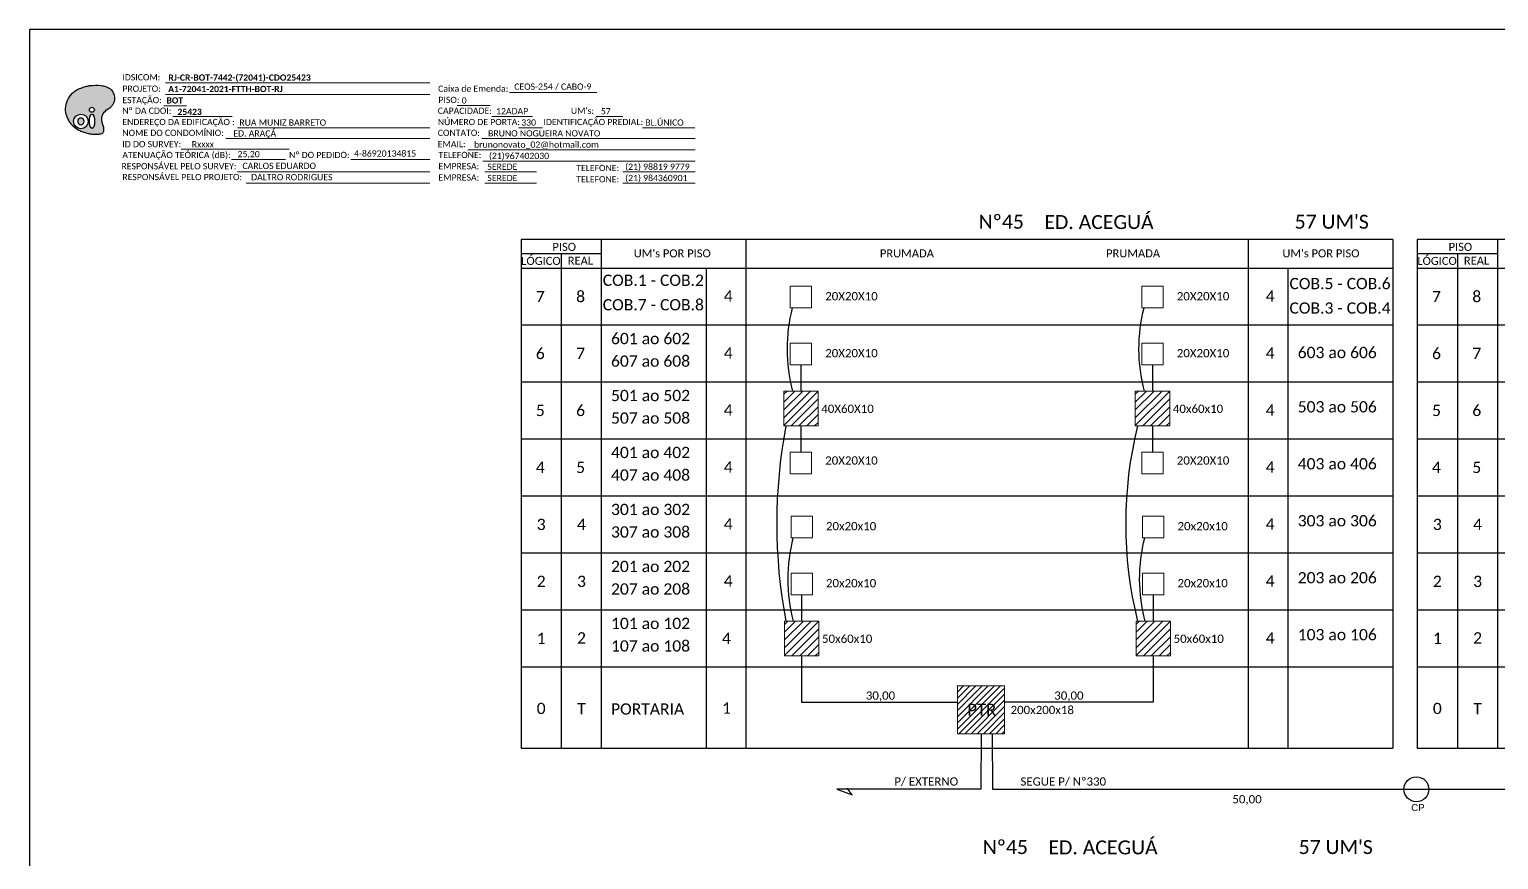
# Model space of a CAD drawing. Header units: metres. Extents: x -1286 to 457, y -500 to 94.
# Drawn here: x -384.1 to 38.1, y -144.4 to 94.2 of the extents above; entities that cross this region are included whole.
import ezdxf
from ezdxf.enums import TextEntityAlignment as Align

# ---------------------------------------------------------------- set-up
doc = ezdxf.new("R2010")
doc.units = ezdxf.units.M
doc.layers.add("20.0-LEGENDA DOS CDO'S", color=1, linetype='Continuous', lineweight=0)
doc.styles.add('ARIAL', font='arial.ttf')
doc.styles.add('WMF-Calibri0', font='calibri.ttf')
doc.styles.add('WMF-Calibri1', font='calibrib.ttf')

# ---------------------------------------------------------------- blocks, each defined once
blk = doc.blocks.new('OI')
h = blk.add_hatch(color=40)
edge = h.paths.add_edge_path()
edge.add_spline(control_points=[(4.35, -0.67), (3.92, -0.99), (3.26, -1.5), (2.81, -2.59), (2.9, -3.5), (3.06, -4.27), (3.31, -4.85), (3.37, -5.39), (3.4, -5.88), (3.2, -6.4), (2.54, -6.61), (1.65, -6.63), (0.55, -6.67), (-0.56, -6.42), (-1.61, -6.14), (-2.77, -5.61), (-3.92, -4.77), (-4.89, -3.7), (-5.34, -2.65), (-5.6, -1.94), (-5.85, -0.96), (-5.71, 0.47), (-5.1, 2.02), (-4.14, 3.02), (-3.3, 3.61), (-2.37, 4.16), (-1.36, 4.44), (-0.56, 4.7), (0.79, 4.85), (2.24, 4.97), (3.79, 4.57), (4.67, 4.21), (5.44, 3.65), (5.76, 2.99), (6.03, 2.21), (6.01, 1.46), (5.72, 0.64), (5.31, 0.08), (4.88, -0.38), (4.51, -0.55), (4.35, -0.67)], knot_values=[0, 0, 0, 0, 1.60434, 2.417191, 3.427595, 4.282808, 4.776746, 5.304182, 5.888771, 6.258406, 6.858137, 7.79129, 8.986195, 10.124242, 11.187857, 12.242908, 13.953784, 15.414161, 16.515391, 17.349188, 17.675853, 19.552021, 21.515531, 22.568638, 23.63245, 24.621084, 25.782718, 26.745347, 27.142653, 29.870543, 31.004649, 31.921532, 32.709589, 33.801391, 34.042471, 35.192333, 35.971461, 36.628871, 37.254359, 37.836911, 37.836911, 37.836911, 37.836911], degree=3, periodic=0)
h.paths.add_polyline_path([(1.13, -0.87, -1), (-0.04, -0.87, -1)], flags=16)
edge = h.paths.add_edge_path(flags=16)
edge.add_ellipse((0.56, -3.59), major_axis=(-0.02, 1.71), ratio=0.361305, start_angle=0, end_angle=360)
h.paths.add_polyline_path([(-0.36, -3.62, -1), (-3.8, -3.62, -1)], flags=16)
edge = h.paths.add_edge_path(flags=0)
edge.add_ellipse((-2.08, -3.62), major_axis=(0, 0.885), ratio=0.758294, start_angle=0, end_angle=360)
at = {"color": 40}
for centre, radius in [((-2.08, -3.62), 1.72), ((0.54, -0.87), 0.587)]:
    blk.add_circle(centre, radius, dxfattribs=at)
blk.add_ellipse((-2.08, -3.62), major_axis=(0, 0.885), ratio=0.758294, start_param=-3.141592653589792, end_param=3.141592653589792, dxfattribs=at)
blk.add_ellipse((0.56, -3.59), major_axis=(-0.02, 1.71), ratio=0.361305, dxfattribs=at)
at = {"color": 40, "start_tangent": (-0.800898, -0.598801), "end_tangent": (-0.800898, -0.598801)}
blk.add_spline([(4.35, -0.67), (3.2, -1.78), (2.9, -2.54), (2.92, -3.55), (3.12, -4.38), (3.28, -4.85), (3.37, -5.37), (3.35, -5.95), (3.2, -6.29), (2.66, -6.55), (1.73, -6.63), (0.54, -6.62), (-0.58, -6.41), (-1.6, -6.11), (-2.56, -5.67), (-3.95, -4.67), (-4.89, -3.56), (-5.37, -2.56), (-5.64, -1.78), (-5.72, -1.46), (-5.63, 0.42), (-4.84, 2.22), (-4.13, 2.99), (-3.27, 3.62), (-2.4, 4.09), (-1.3, 4.47), (-0.37, 4.72), (0.02, 4.77), (2.75, 4.8), (3.85, 4.53), (4.69, 4.16), (5.31, 3.68), (5.85, 2.73), (5.93, 2.5), (5.94, 1.35), (5.67, 0.62), (5.29, 0.08), (4.84, -0.36), (4.35, -0.67)], degree=3, dxfattribs=at)

msp = doc.modelspace()

# ---------------------------------------------------------------- hatches: boundary and pattern name
h = msp.add_hatch()
h.set_pattern_fill('LINE', scale=0.5, angle=45)
h.set_pattern_definition([(45, (-5719.6999, 3257.7723), (-1.122532, 1.122532), [])])
h.paths.add_polyline_path([(-167.3, -19.77), (-157.4, -19.77), (-157.4, -9.73), (-167.3, -9.73)])
h = msp.add_hatch()
h.set_pattern_fill('LINE', scale=0.5, angle=45)
h.set_pattern_definition([(45, (-5618.6719, 3257.7723), (-1.122532, 1.122532), [])])
h.paths.add_polyline_path([(-66.27, -19.77), (-56.37, -19.77), (-56.37, -9.73), (-66.27, -9.73)])
h = msp.add_hatch()
h.set_pattern_fill('LINE', scale=0.5, angle=45)
h.set_pattern_definition([(45, (-5719.4969, 3191.6772), (-1.122532, 1.122532), [])])
h.paths.add_polyline_path([(-167.1, -85.87), (-157.19, -85.87), (-157.19, -75.83), (-167.1, -75.83)])
h = msp.add_hatch()
h.set_pattern_fill('LINE', scale=0.5, angle=45)
h.set_pattern_definition([(45, (-5618.4688, 3191.6772), (-1.122532, 1.122532), [])])
h.paths.add_polyline_path([(-66.07, -85.87), (-56.17, -85.87), (-56.17, -75.83), (-66.07, -75.83)])
h = msp.add_hatch()
h.set_pattern_fill('ANSI31', color=1, scale=10, style=0)
h.set_pattern_definition([(45, (-729.0078, -492.2265), (-0.8838835, 0.8838835), [])])
h.paths.add_polyline_path([(-117.39, -108.26), (-103.82, -108.26), (-103.82, -94.5), (-117.39, -94.5)])
h.paths.add_polyline_path([(-115.39, -103.91), (-105.3, -103.91), (-105.3, -98.76), (-115.39, -98.76)], flags=24)

# ---------------------------------------------------------------- linework, layer by layer
msp.add_lwpolyline([(-384.06, -499.81), (456.94, -499.81), (456.94, 94.19), (-384.06, 94.19)], close=True)
at = {"color": 7, "lineweight": 0}
for points in [[(-344.93, 78.79), (-268.95, 78.79)], [(-246.14, 76.01), (-221, 76.01)], [(-345.46, 72.24), (-338.91, 72.24)], [(-344.96, 75.52), (-269, 75.52)], [(-261.18, 72.28), (-251.7, 72.28)], [(-342.8, 69.17), (-325.83, 69.17)], [(-251.13, 69.17), (-239.51, 69.17)], [(-221.19, 69.17), (-213.52, 69.17)], [(-324.23, 65.93), (-268.98, 65.93)], [(-243.55, 65.93), (-236.6, 65.93)], [(-207.85, 65.93), (-192.82, 65.93)], [(-340.48, 59.75), (-309.44, 59.75)], [(-327.64, 62.82), (-268.98, 62.82)], [(-258.05, 59.58), (-192.79, 59.58)], [(-254.02, 62.82), (-192.79, 62.82)], [(-325.95, 56.79), (-310.44, 56.79)], [(-291.72, 56.79), (-268.95, 56.79)], [(-253.77, 56.34), (-192.79, 56.34)], [(-324.23, 53.23), (-268.98, 53.23)], [(-253.16, 53.23), (-238.36, 53.23)], [(-213.56, 53.23), (-192.79, 53.23)], [(-321.74, 49.99), (-268.98, 49.99)], [(-253.16, 49.99), (-238.36, 49.99)], [(-213.56, 49.99), (-192.79, 49.99)]]:
    msp.add_lwpolyline(points, dxfattribs=at)
at = {"color": 0}
for points in [[(7.71, 33.84), (-242.78, 33.84)], [(265.21, 33.84), (14.72, 33.84)], [(-219.64, 29.73), (-242.78, 29.73)], [(37.87, 29.73), (14.72, 29.73)]]:
    msp.add_lwpolyline(points, dxfattribs=at)
for points in [[(-242.78, 33.84), (-242.78, 25.62)], [(-219.64, 25.62), (-219.64, 33.84)], [(-178.05, 25.62), (-178.05, 33.84)], [(-33.89, 33.84), (-33.89, 25.62)], [(7.71, 33.84), (7.71, 25.62)], [(14.72, 33.84), (14.72, 25.62)], [(37.87, 25.62), (37.87, 33.84)], [(-231.21, 29.73), (-231.21, 25.62)], [(26.3, 29.73), (26.3, 25.62)], [(-242.78, 25.62), (7.71, 25.62)], [(-242.78, 25.62), (7.71, 25.62)], [(-242.78, 25.62), (7.71, 25.62)], [(-242.78, 25.62), (-242.78, -112.41)], [(-231.21, 25.62), (-231.21, -112.41)], [(-219.64, -112.41), (-219.64, 25.62)], [(-189.62, 25.62), (-189.62, -112.41)], [(-178.05, -112.41), (-178.05, 25.62)], [(-33.89, 25.62), (-33.89, -112.41)], [(-22.31, -112.41), (-22.31, 25.62)], [(7.71, 25.62), (7.71, -112.41)], [(14.72, 25.62), (14.72, -112.41)], [(14.72, 25.62), (265.21, 25.62)], [(14.72, 25.62), (265.21, 25.62)], [(14.72, 25.62), (265.21, 25.62)], [(26.3, 25.62), (26.3, -112.41)], [(37.87, -112.41), (37.87, 25.62)], [(-242.78, 9.25), (7.71, 9.25)], [(14.72, 9.25), (265.21, 9.25)], [(-242.78, -7.13), (7.71, -7.13)], [(14.72, -7.13), (265.21, -7.13)], [(-242.78, -23.5), (7.71, -23.5)], [(14.72, -23.5), (265.21, -23.5)], [(-242.78, -39.87), (7.71, -39.87)], [(14.72, -39.87), (265.21, -39.87)], [(-242.78, -56.24), (7.71, -56.24)], [(14.72, -56.24), (265.21, -56.24)], [(-242.78, -72.61), (7.71, -72.61)], [(14.72, -72.61), (265.21, -72.61)], [(-242.78, -88.99), (7.71, -88.99)], [(14.72, -88.99), (265.21, -88.99)], [(-242.78, -112.41), (7.71, -112.41)], [(14.72, -112.41), (265.21, -112.41)]]:
    msp.add_lwpolyline(points)
at = {"lineweight": 0}
for points in [[(-159.29, 20.42), (-165.42, 20.42), (-165.42, 14.2), (-159.29, 14.2)], [(-58.26, 20.42), (-64.39, 20.42), (-64.39, 14.2), (-58.26, 14.2)], [(-159.29, 4.04), (-165.42, 4.04), (-165.42, -2.17), (-159.29, -2.17)], [(-58.26, 4.04), (-64.39, 4.04), (-64.39, -2.17), (-58.26, -2.17)], [(-159.28, -27.34), (-165.41, -27.34), (-165.41, -33.55), (-159.28, -33.55)], [(-58.26, -27.34), (-64.39, -27.34), (-64.39, -33.55), (-58.26, -33.55)], [(-159.08, -45.68), (-165.21, -45.68), (-165.21, -51.89), (-159.08, -51.89)], [(-58.05, -45.68), (-64.18, -45.68), (-64.18, -51.89), (-58.05, -51.89)], [(-159.08, -62.05), (-165.21, -62.05), (-165.21, -68.27), (-159.08, -68.27)], [(-58.05, -62.05), (-64.18, -62.05), (-64.18, -68.27), (-58.05, -68.27)]]:
    msp.add_lwpolyline(points, close=True, dxfattribs=at)
at = {"color": 3}
for points in [[(-164.71, -9.73, -0.12697), (-164.76, 14.2)], [(-63.68, -9.73, -0.12697), (-63.73, 14.2)], [(-166.6, -75.83, -0.093709), (-166.58, -19.77)], [(-65.57, -75.83, -0.120743), (-65.55, -19.77)], [(-164.51, -75.83, -0.12697), (-164.55, -51.89)], [(-63.48, -75.83, -0.12697), (-63.53, -51.89)]]:
    msp.add_lwpolyline(points, format="xyb", dxfattribs=at)
for points in [[(-162.35, -2.08), (-162.35, -9.65)], [(-61.32, -2.08), (-61.32, -9.65)], [(-61.32, -19.77), (-61.32, -27.34)], [(-162.15, -68.18), (-162.15, -75.74)], [(-61.12, -68.18), (-61.12, -75.74)], [(-162.15, -85.87), (-162.15, -99.19), (-117.39, -99.19)], [(-61.12, -85.87), (-61.12, -99.19), (-103.82, -99.19)]]:
    msp.add_lwpolyline(points, dxfattribs=at)
at = {"color": 7, "lineweight": 0}
for points in [[(-157.4, -9.73), (-167.3, -9.73), (-167.3, -19.77), (-157.4, -19.77)], [(-56.37, -9.73), (-66.27, -9.73), (-66.27, -19.77), (-56.37, -19.77)], [(-157.19, -75.83), (-167.1, -75.83), (-167.1, -85.87), (-157.19, -85.87)], [(-56.17, -75.83), (-66.07, -75.83), (-66.07, -85.87), (-56.17, -85.87)]]:
    msp.add_lwpolyline(points, close=True, dxfattribs=at)
at = {"color": 7}
msp.add_lwpolyline([(-162.35, -19.77), (-162.35, -27.34)], dxfattribs=at)
at = {"color": 1, "lineweight": 0}
msp.add_lwpolyline([(-117.39, -94.5), (-103.82, -94.5), (-103.82, -108.26), (-117.39, -108.26)], close=True, dxfattribs=at)
at = {"color": 1}
for points in [[(-110.6, -108.26), (-110.62, -124.17), (-138.08, -124.17), (-152.08, -124.15)], [(-107.38, -108.26), (-107.35, -124.17), (-79.9, -124.17), (146.88, -124.17)], [(-152.08, -124.15), (-147.67, -125.74)], [(-147.67, -125.74), (-149.08, -123.91)]]:
    msp.add_lwpolyline(points, dxfattribs=at)
at = {"color": 5}
msp.add_circle((14.49, -124.17), 3.58, dxfattribs=at)

# ---------------------------------------------------------------- block references
at = {"color": 7, "xscale": 1.213923925163967, "yscale": 1.213923925163967, "zscale": 1.213923925163967, "rotation": 0.1532896023949059}
msp.add_blockref('OI', (-366.75, 72.14), dxfattribs=at)

# ---------------------------------------------------------------- texts
at = {"color": 7, "lineweight": 0, "style": 'WMF-Calibri0'}
for s, height, p in [('IDSICOM:', 1.793, (-357.33, 79.54)), ('PROJETO:', 1.793, (-357.33, 76.26)), ('Caixa de Emenda:', 1.7927, (-266.59, 76.26)), ('ESTAÇÃO:', 1.793, (-357.35, 72.98)), ('Nº DA CDOI:', 1.7927, (-357.35, 69.91)), ('PISO:', 1.793, (-266.52, 73.03)), ("UM's:", 1.793, (-228.46, 69.91)), ('ENDEREÇO DA EDIFICAÇÃO :', 1.7927, (-357.35, 66.68)), ('CAPACIDADE:', 1.7927, (-266.7, 69.91)), ('NÚMERO DE PORTA:', 1.7927, (-266.7, 66.68)), ('IDENTIFICAÇÃO PREDIAL:', 1.7927, (-236.33, 66.68)), ('NOME DO CONDOMÍNIO:', 1.7927, (-357.35, 63.56)), ('CONTATO:', 1.793, (-266.7, 63.56)), ('ATENUAÇÃO TEÓRICA (dB):', 1.7927, (-357.35, 57.21)), ('ID DO SURVEY:', 1.7927, (-357.35, 60.33)), ('Nº DO PEDIDO:', 1.7927, (-309.43, 57.21)), ('EMAIL:', 1.793, (-266.7, 60.33)), ('RESPONSÁVEL PELO SURVEY:', 1.7927, (-357.59, 53.98)), ('TELEFONE:', 1.793, (-266.52, 57.21)), ('EMPRESA:', 1.793, (-266.52, 53.98)), ('TELEFONE:', 1.793, (-226.92, 53.47)), ('RESPONSÁVEL PELO PROJETO:', 1.7927, (-357.35, 50.87)), ('EMPRESA:', 1.793, (-266.52, 50.74)), ('TELEFONE:', 1.793, (-226.92, 50.24))]:
    msp.add_text(s, height=height, dxfattribs=at).set_placement(p)
at = {"color": 7}
for s, height, style, p in [('RJ-CR-BOT-7442-(72041)-CDO25423', 1.7927, 'WMF-Calibri1', (-344.13, 79.45)), ('A1-72041-2021-FTTH-BOT-RJ', 1.7927, 'WMF-Calibri1', (-344.17, 76.17)), ('CEOS-254 / CABO-9', 1.7927, 'WMF-Calibri0', (-244.74, 76.85)), ('BOT', 1.793, 'WMF-Calibri1', (-344.67, 72.89)), ('0', 1.79, 'WMF-Calibri0', (-259.83, 72.88)), ('RUA MUNIZ BARRETO', 1.7927, 'WMF-Calibri0', (-323.72, 66.52)), ('12ADAP', 1.793, 'WMF-Calibri0', (-249.96, 69.79)), ('330', 1.793, 'WMF-Calibri0', (-242.73, 66.53)), ('57', 1.793, 'WMF-Calibri0', (-219.84, 69.77)), ('BL.ÚNICO', 1.793, 'WMF-Calibri0', (-207.09, 66.53)), ('ED. ARAÇÁ', 1.793, 'WMF-Calibri0', (-325.44, 63.39)), ('BRUNO NOGUEIRA NOVATO', 1.7927, 'WMF-Calibri0', (-252.24, 63.42)), ('25,20', 1.793, 'WMF-Calibri0', (-324.23, 57.45)), ('4-86920134815', 1.7927, 'WMF-Calibri0', (-290.77, 57.62)), ('brunonovato_02@hotmail.com', 1.7927, 'WMF-Calibri0', (-256.28, 60.18)), ('CARLOS EDUARDO', 1.7927, 'WMF-Calibri0', (-322.83, 54.07)), ('SEREDE', 1.793, 'WMF-Calibri0', (-252.46, 53.83)), ('(21)967402030', 1.7927, 'WMF-Calibri0', (-251.99, 56.94)), ('(21) 98819 9779', 1.7927, 'WMF-Calibri0', (-212.85, 53.83)), ('DALTRO RODRIGUES', 1.7927, 'WMF-Calibri0', (-320.34, 50.83)), ('SEREDE', 1.793, 'WMF-Calibri0', (-252.46, 50.59)), ('(21) 984360901', 1.7927, 'WMF-Calibri0', (-212.85, 50.59)), ('COB.1 - COB.2', 3.24, 'WMF-Calibri0', (-219.3, 20.48)), ('COB.5 - COB.6', 3.24, 'WMF-Calibri0', (-21.98, 19.53)), ('COB.7 - COB.8', 3.24, 'WMF-Calibri0', (-219.3, 13.44)), ('20X20X10', 2.373, 'WMF-Calibri0', (-155.38, 16.33)), ('20X20X10', 2.373, 'WMF-Calibri0', (-54.35, 16.33)), ('COB.3 - COB.4', 3.24, 'WMF-Calibri0', (-21.98, 12.49)), ('601 ao 602', 3.24, 'WMF-Calibri0', (-216.93, 3.73)), ('607 ao 608', 3.24, 'WMF-Calibri0', (-216.93, -2.75)), ('20X20X10', 2.373, 'WMF-Calibri0', (-155.38, -0.04)), ('20X20X10', 2.373, 'WMF-Calibri0', (-54.35, -0.04)), ('603 ao 606', 3.24, 'WMF-Calibri0', (-19.61, -0.28)), ('501 ao 502', 3.24, 'WMF-Calibri0', (-216.93, -12.64)), ('503 ao 506', 3.24, 'WMF-Calibri0', (-19.61, -15.89)), ('507 ao 508', 3.24, 'WMF-Calibri0', (-216.93, -19.12)), ('40X60X10', 2.373, 'WMF-Calibri0', (-156.51, -16.02)), ('40x60x10', 2.373, 'WMF-Calibri0', (-55.48, -16.02)), ('401 ao 402', 3.24, 'WMF-Calibri0', (-216.93, -29.01)), ('20X20X10', 2.373, 'WMF-Calibri0', (-155.38, -30.88)), ('20X20X10', 2.373, 'WMF-Calibri0', (-54.35, -30.88)), ('403 ao 406', 3.24, 'WMF-Calibri0', (-19.61, -32.26)), ('407 ao 408', 3.24, 'WMF-Calibri0', (-216.93, -35.49)), ('301 ao 302', 3.24, 'WMF-Calibri0', (-216.93, -45.38)), ('303 ao 306', 3.24, 'WMF-Calibri0', (-19.61, -48.63)), ('307 ao 308', 3.24, 'WMF-Calibri0', (-216.93, -51.86)), ('20x20x10', 2.373, 'WMF-Calibri0', (-155.17, -49.76)), ('20x20x10', 2.373, 'WMF-Calibri0', (-54.15, -49.76)), ('201 ao 202', 3.24, 'WMF-Calibri0', (-216.93, -61.76)), ('203 ao 206', 3.24, 'WMF-Calibri0', (-19.61, -65)), ('207 ao 208', 3.24, 'WMF-Calibri0', (-216.93, -68.24)), ('20x20x10', 2.373, 'WMF-Calibri0', (-155.17, -66.13)), ('20x20x10', 2.373, 'WMF-Calibri0', (-54.15, -66.13)), ('101 ao 102', 3.24, 'WMF-Calibri0', (-216.93, -78.13)), ('50x60x10', 2.373, 'WMF-Calibri0', (-156.3, -82.11)), ('50x60x10', 2.373, 'WMF-Calibri0', (-55.28, -82.11)), ('103 ao 106', 3.24, 'WMF-Calibri0', (-19.61, -81.37)), ('107 ao 108', 3.24, 'WMF-Calibri0', (-216.93, -84.61)), ('30,00', 2.373, 'WMF-Calibri0', (-143.7, -98.44)), ('30,00', 2.373, 'WMF-Calibri0', (-89.57, -98.44)), ('PORTARIA', 3.24, 'WMF-Calibri0', (-216.93, -102.73)), ('PTR', 3.433, 'WMF-Calibri0', (-114.53, -103.04)), ('200x200x18', 2.373, 'WMF-Calibri0', (-102.12, -102.58)), ('P/ EXTERNO', 2.373, 'WMF-Calibri0', (-135.53, -123.13)), ('SEGUE P/ Nº330', 2.3729, 'WMF-Calibri0', (-99.28, -123.13)), ('50,00', 2.373, 'WMF-Calibri0', (-38.38, -128.23))]:
    msp.add_text(s, height=height, dxfattribs=dict(at, style=style)).set_placement(p)
at = {"color": 7, "style": 'WMF-Calibri1'}
msp.add_text('25423', height=1.793, dxfattribs=at).set_placement((-338.01, 69.6), align=Align.CENTER)
at = {"color": 6, "style": 'WMF-Calibri0'}
msp.add_text('Rxxxx', height=1.793, dxfattribs=at).set_placement((-337.39, 60.28))
at = {"color": 0, "style": 'WMF-Calibri0'}
for s, height, p in [('Nº45', 4, (-111.27, 36.91)), ('ED. ACEGUÁ', 4, (-92.41, 36.82)), ("57 UM'S", 4, (-20.49, 36.91)), ('     PISO', 2.3, (-237.82, 30.54)), ("UM's POR PISO", 2.3, (-210.39, 28.68)), ('PRUMADA', 2.3, (-139.66, 28.68)), ('PRUMADA', 2.3, (-74.67, 28.68)), ("UM's POR PISO", 2.3, (-24, 28.68)), ('     PISO', 2.3, (19.69, 30.54)), ('  LÓGICO', 2.3, (-244.36, 26.51)), ('    REAL', 2.3, (-232.6, 26.56)), ('  LÓGICO', 2.3, (13.14, 26.51)), ('    REAL', 2.3, (24.9, 26.56)), ('Nº45', 4, (-110.11, -142.8)), ('ED. ACEGUÁ', 4, (-91.24, -142.89)), ("57 UM'S", 4, (-19.33, -142.8))]:
    msp.add_text(s, height=height, dxfattribs=at).set_placement(p)
at = {"color": 7, "style": 'WMF-Calibri0'}
for tag, flags, p in [('7', 4, (-237.24, 17.43)), ('8', 4, (-225.67, 17.43)), ('4', 4, (-183.24, 17.55)), ('4', 4, (-27.51, 17.55)), ('7', 4, (20.27, 17.43)), ('8', 4, (31.84, 17.43)), ('6', 4, (-237.24, 1.06)), ('7', 4, (-225.67, 1.06)), ('4', 4, (-183.24, 1.17)), ('4', 4, (-27.51, 1.17)), ('6', 4, (20.27, 1.06)), ('7', 4, (31.84, 1.06)), ('5', 4, (-237.24, -15.31)), ('6', 4, (-225.67, -15.31)), ('4', 4, (-183.24, -15.2)), ('4', 4, (-27.51, -15.2)), ('5', 4, (20.27, -15.31)), ('6', 4, (31.84, -15.31)), ('4', 4, (-237.24, -31.68)), ('5', 4, (-225.67, -31.68)), ('4', 4, (-183.24, -31.57)), ('4', 4, (-27.51, -31.57)), ('4', 4, (20.27, -31.68)), ('5', 4, (31.84, -31.68)), ('3', 4, (-237, -48.06)), ('4', 4, (-225.42, -48.06)), ('4', 4, (-183.24, -47.94)), ('4', 4, (-27.51, -47.94)), ('3', 4, (20.51, -48.06)), ('4', 4, (32.08, -48.06)), ('2', 4, (-237, -64.43)), ('3', 4, (-225.42, -64.43)), ('4', 4, (-183.24, -64.31)), ('4', 4, (-27.51, -64.31)), ('2', 4, (20.51, -64.43)), ('3', 4, (32.08, -64.43)), ('1', 4, (-237, -80.8)), ('2', 12, (-225.42, -80.68)), ('4', 4, (-183.76, -80.8)), ('4', 4, (-27.51, -80.69)), ('1', 4, (20.51, -80.8)), ('2', 12, (32.08, -80.68)), ('0', 4, (-237, -100.94)), ('T', 12, (-225.42, -101.01)), ('1', 4, (-183.76, -100.86)), ('0', 4, (20.51, -100.94)), ('T', 12, (32.08, -101.01))]:
    msp.add_attdef(tag, text='XX', height=3.24, dxfattribs=dict(at, flags=flags)).set_placement(p, align=Align.MIDDLE_CENTER)
at = {"layer": "20.0-LEGENDA DOS CDO'S", "color": 5, "style": 'ARIAL'}
msp.add_text('CP', height=2, rotation=359.9724, dxfattribs=at).set_placement((12.99, -130.43))

doc.saveas('drawing.dxf')
